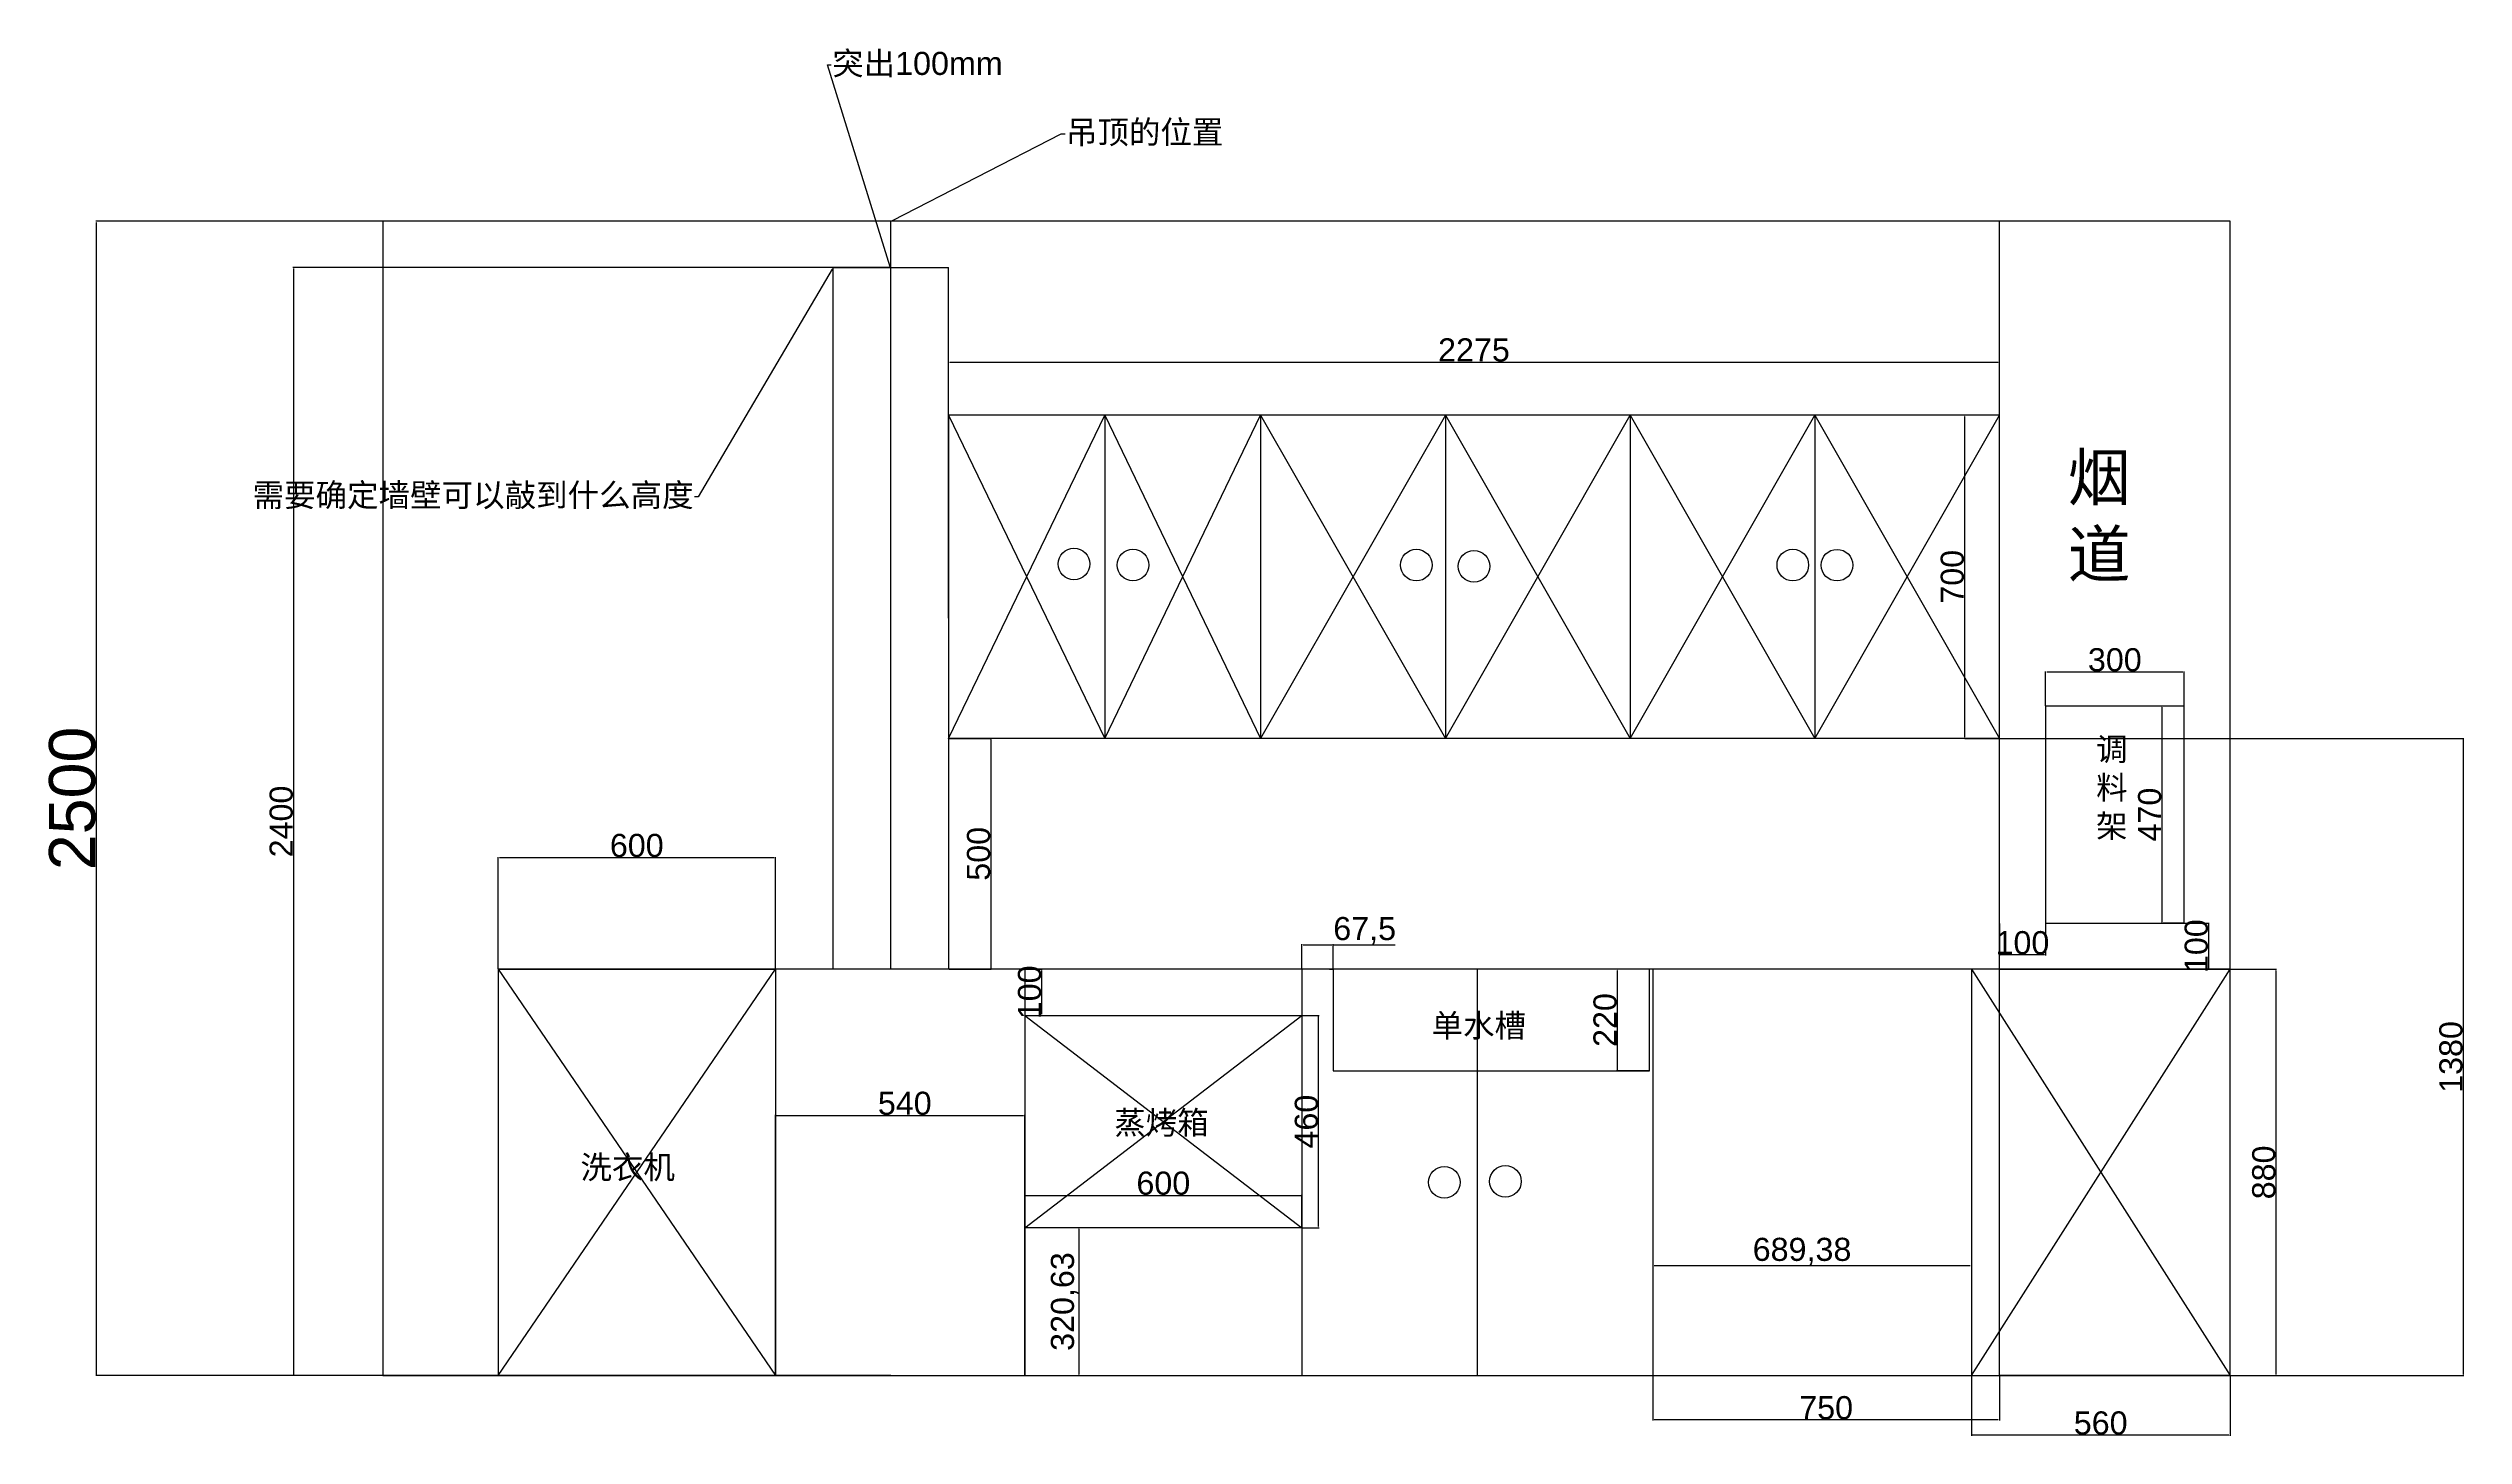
# Model space of a CAD drawing. Header units: millimetres. Extents: x 331 to 9408, y 609 to 8901.
# Drawn here: x 331 to 5561, y 5896 to 8901 of the extents above; entities that cross this region are included whole.
import ezdxf
from ezdxf import colors
from ezdxf.entities.mleader import LeaderData, LeaderLine
from ezdxf.math import Vec2, Vec3

# ---------------------------------------------------------------- set-up
doc = ezdxf.new("R2010")
doc.units = ezdxf.units.MM
doc.styles.get("Standard").update_dxf_attribs({"font": 'arial.ttf'})
doc.styles.add('厨房样式', font='arialbd.ttf', dxfattribs={"height": 50})
doc.dimstyles.new('ISO-25', dxfattribs={"dimtxt": 2.5, "dimasz": 2.5, "dimexe": 1.25, "dimexo": 0.625, "dimtad": 1, "dimtxsty": 'Standard', "dimcen": 2.5, "dimadec": 0, "dimazin": 0, "dimtfac": 1, "dimtmove": 0, "dimatfit": 3, "dimfxl": 1, "dimarcsym": 0})

# ---------------------------------------------------------------- blocks, each defined once
blk = doc.blocks.new('*D26')
at = {"color": 0, "lineweight": -2, "transparency": 16777216}
for p, q in [((5056.1, 6906.2), (5155.5, 6906.2)), ((5154.3, 6903.7), (5154.3, 6028.7)), ((5056.1, 6026.2), (5155.5, 6026.2))]:
    blk.add_line(p, q, dxfattribs=at)
at = {"color": 0, "transparency": 16777216}
for points in [[(5153.9, 6903.7), (5154.7, 6903.7), (5154.3, 6906.2)], [(5153.9, 6028.7), (5154.7, 6028.7), (5154.3, 6026.2)]]:
    blk.add_solid(points, dxfattribs=at)
at = {"layer": 'Defpoints', "color": 0, "transparency": 16777216}
for p in [(5055.4, 6906.2), (5055.4, 6026.2), (5154.3, 6026.2)]:
    blk.add_point(p, dxfattribs=at)
at = {"color": 0, "transparency": 16777216, "insert": (5128.1, 6466.2), "char_height": 2.5, "attachment_point": 5, "rotation": 90}
blk.add_mtext('{\\H20x;880}', dxfattribs=at)
blk = doc.blocks.new('*D41')
at = {"color": 0, "lineweight": -2, "transparency": 16777216}
for p, q in [((4494.8, 6025.6), (4494.8, 5895.9)), ((5054.8, 6025.6), (5054.8, 5895.9)), ((5052.3, 5897.2), (4497.3, 5897.2))]:
    blk.add_line(p, q, dxfattribs=at)
at = {"color": 0, "transparency": 16777216}
for points in [[(4497.3, 5897.6), (4497.3, 5896.8), (4494.8, 5897.2)], [(5052.3, 5897.6), (5052.3, 5896.8), (5054.8, 5897.2)]]:
    blk.add_solid(points, dxfattribs=at)
at = {"layer": 'Defpoints', "color": 0, "transparency": 16777216}
for p in [(4494.8, 6026.2), (5054.8, 6026.2), (4494.8, 5897.2)]:
    blk.add_point(p, dxfattribs=at)
at = {"color": 0, "transparency": 16777216, "insert": (4774.8, 5923.3), "char_height": 2.5, "attachment_point": 5}
blk.add_mtext('{\\H20x;560}', dxfattribs=at)
blk = doc.blocks.new('*D43')
at = {"color": 0, "lineweight": -2, "transparency": 16777216}
for p, q in [((2446.1, 6906.2), (2483.4, 6906.2)), ((2482.1, 6808.7), (2482.1, 6903.7)), ((2446.1, 6806.2), (2483.4, 6806.2))]:
    blk.add_line(p, q, dxfattribs=at)
at = {"color": 0, "transparency": 16777216}
for points in [[(2481.7, 6903.7), (2482.5, 6903.7), (2482.1, 6906.2)], [(2481.7, 6808.7), (2482.5, 6808.7), (2482.1, 6806.2)]]:
    blk.add_solid(points, dxfattribs=at)
at = {"layer": 'Defpoints', "color": 0, "transparency": 16777216}
for p in [(2445.4, 6906.2), (2482.1, 6906.2), (2445.4, 6806.2)]:
    blk.add_point(p, dxfattribs=at)
at = {"color": 0, "transparency": 16777216, "insert": (2456, 6856.2), "char_height": 2.5, "attachment_point": 5, "rotation": 90}
blk.add_mtext('{\\H20x;100}', dxfattribs=at)
blk = doc.blocks.new('*D44')
at = {"color": 0, "lineweight": -2, "transparency": 16777216}
for p, q in [((3046.1, 6806.2), (3082.7, 6806.2)), ((3081.4, 6348.7), (3081.4, 6803.7)), ((3046.1, 6346.2), (3082.7, 6346.2))]:
    blk.add_line(p, q, dxfattribs=at)
at = {"color": 0, "transparency": 16777216}
for points in [[(3081, 6803.7), (3081.8, 6803.7), (3081.4, 6806.2)], [(3081, 6348.7), (3081.8, 6348.7), (3081.4, 6346.2)]]:
    blk.add_solid(points, dxfattribs=at)
at = {"layer": 'Defpoints', "color": 0, "transparency": 16777216}
for p in [(3045.4, 6806.2), (3081.4, 6806.2), (3045.4, 6346.2)]:
    blk.add_point(p, dxfattribs=at)
at = {"color": 0, "transparency": 16777216, "insert": (3055.3, 6576.2), "char_height": 2.5, "attachment_point": 5, "rotation": 90}
blk.add_mtext('{\\H20x;460}', dxfattribs=at)
blk = doc.blocks.new('*D45')
at = {"color": 0, "lineweight": -2, "transparency": 16777216}
for p, q in [((3045.4, 6906.8), (3045.4, 6960.3)), ((3047.9, 6959), (3110.4, 6959)), ((3112.9, 6906.8), (3112.9, 6960.3)), ((3112.9, 6959), (3247.2, 6959))]:
    blk.add_line(p, q, dxfattribs=at)
at = {"color": 0, "transparency": 16777216}
for points in [[(3047.9, 6959.4), (3047.9, 6958.6), (3045.4, 6959)], [(3110.4, 6959.4), (3110.4, 6958.6), (3112.9, 6959)]]:
    blk.add_solid(points, dxfattribs=at)
at = {"layer": 'Defpoints', "color": 0, "transparency": 16777216}
for p in [(3112.9, 6959), (3045.4, 6906.2), (3112.9, 6906.2)]:
    blk.add_point(p, dxfattribs=at)
at = {"color": 0, "transparency": 16777216, "insert": (3181.3, 6989.7), "char_height": 2.5, "attachment_point": 5}
blk.add_mtext('{\\H20x;67,5}', dxfattribs=at)
blk = doc.blocks.new('*D46')
at = {"color": 0, "lineweight": -2, "transparency": 16777216}
for p, q in [((2445.4, 6346.8), (2445.4, 6417.7)), ((2447.9, 6416.5), (3042.9, 6416.5)), ((3045.4, 6346.8), (3045.4, 6417.7))]:
    blk.add_line(p, q, dxfattribs=at)
at = {"color": 0, "transparency": 16777216}
for points in [[(2447.9, 6416.9), (2447.9, 6416.1), (2445.4, 6416.5)], [(3042.9, 6416.9), (3042.9, 6416.1), (3045.4, 6416.5)]]:
    blk.add_solid(points, dxfattribs=at)
at = {"layer": 'Defpoints', "color": 0, "transparency": 16777216}
for p in [(3045.4, 6416.5), (2445.4, 6346.2), (3045.4, 6346.2)]:
    blk.add_point(p, dxfattribs=at)
at = {"color": 0, "transparency": 16777216, "insert": (2745.4, 6442.6), "char_height": 2.5, "attachment_point": 5}
blk.add_mtext('{\\H20x;600}', dxfattribs=at)
blk = doc.blocks.new('*D47')
at = {"color": 0, "lineweight": -2, "transparency": 16777216}
for p, q in [((2446.1, 6346.8), (2563.6, 6346.8)), ((2562.3, 6344.3), (2562.3, 6028.7)), ((2446.1, 6026.2), (2563.6, 6026.2))]:
    blk.add_line(p, q, dxfattribs=at)
at = {"color": 0, "transparency": 16777216}
for points in [[(2561.9, 6344.3), (2562.7, 6344.3), (2562.3, 6346.8)], [(2561.9, 6028.7), (2562.7, 6028.7), (2562.3, 6026.2)]]:
    blk.add_solid(points, dxfattribs=at)
at = {"layer": 'Defpoints', "color": 0, "transparency": 16777216}
for p in [(2445.4, 6346.8), (2445.4, 6026.2), (2562.3, 6026.2)]:
    blk.add_point(p, dxfattribs=at)
at = {"color": 0, "transparency": 16777216, "insert": (2531.6, 6186.5), "char_height": 2.5, "attachment_point": 5, "rotation": 90}
blk.add_mtext('{\\H20x;320,63}', dxfattribs=at)
blk = doc.blocks.new('*D48')
at = {"color": 0, "lineweight": -2, "transparency": 16777216}
for p, q in [((1054.8, 8526.2), (434, 8526.2)), ((435.2, 8523.7), (435.2, 6028.7)), ((1054.8, 6026.2), (434, 6026.2))]:
    blk.add_line(p, q, dxfattribs=at)
at = {"color": 0, "transparency": 16777216}
for points in [[(434.8, 8523.7), (435.6, 8523.7), (435.2, 8526.2)], [(434.8, 6028.7), (435.6, 6028.7), (435.2, 6026.2)]]:
    blk.add_solid(points, dxfattribs=at)
at = {"layer": 'Defpoints', "color": 0, "transparency": 16777216}
for p in [(1055.4, 8526.2), (435.2, 6026.2), (1055.4, 6026.2)]:
    blk.add_point(p, dxfattribs=at)
at = {"color": 0, "transparency": 16777216, "insert": (383.5, 7276.2), "char_height": 2.5, "attachment_point": 5, "rotation": 90}
blk.add_mtext('{\\H40x;2500}', dxfattribs=at)
blk = doc.blocks.new('*D50')
at = {"color": 0, "lineweight": -2, "transparency": 16777216}
for p, q in [((2154.8, 8426.2), (860.7, 8426.2)), ((861.9, 8423.7), (861.9, 6028.7)), ((2094.3, 6026.2), (860.7, 6026.2))]:
    blk.add_line(p, q, dxfattribs=at)
at = {"color": 0, "transparency": 16777216}
for points in [[(861.5, 8423.7), (862.3, 8423.7), (861.9, 8426.2)], [(861.5, 6028.7), (862.3, 6028.7), (861.9, 6026.2)]]:
    blk.add_solid(points, dxfattribs=at)
at = {"layer": 'Defpoints', "color": 0, "transparency": 16777216}
for p in [(2155.4, 8426.2), (861.9, 6026.2), (2094.9, 6026.2)]:
    blk.add_point(p, dxfattribs=at)
at = {"color": 0, "transparency": 16777216, "insert": (835.8, 7226.2), "char_height": 2.5, "attachment_point": 5, "rotation": 90}
blk.add_mtext('{\\H20x;2400}', dxfattribs=at)
blk = doc.blocks.new('*D63')
at = {"color": 0, "lineweight": -2, "transparency": 16777216}
for p, q in [((2280.4, 8106.8), (2280.4, 8222.4)), ((2282.9, 8221.1), (4552.9, 8221.1)), ((4555.4, 8106.8), (4555.4, 8222.4))]:
    blk.add_line(p, q, dxfattribs=at)
at = {"color": 0, "transparency": 16777216}
for points in [[(2282.9, 8221.5), (2282.9, 8220.7), (2280.4, 8221.1)], [(4552.9, 8221.5), (4552.9, 8220.7), (4555.4, 8221.1)]]:
    blk.add_solid(points, dxfattribs=at)
at = {"layer": 'Defpoints', "color": 0, "transparency": 16777216}
for p in [(4555.4, 8221.1), (2280.4, 8106.2), (4555.4, 8106.2)]:
    blk.add_point(p, dxfattribs=at)
at = {"color": 0, "transparency": 16777216, "insert": (3417.9, 8247.3), "char_height": 2.5, "attachment_point": 5}
blk.add_mtext('{\\H20x;2275}', dxfattribs=at)
blk = doc.blocks.new('*D64')
at = {"color": 0, "lineweight": -2, "transparency": 16777216}
for p, q in [((4554.8, 8106.2), (4478.7, 8106.2)), ((4479.9, 8103.7), (4479.9, 7408.7)), ((4554.8, 7406.2), (4478.7, 7406.2))]:
    blk.add_line(p, q, dxfattribs=at)
at = {"color": 0, "transparency": 16777216}
for points in [[(4479.5, 8103.7), (4480.4, 8103.7), (4479.9, 8106.2)], [(4479.5, 7408.7), (4480.4, 7408.7), (4479.9, 7406.2)]]:
    blk.add_solid(points, dxfattribs=at)
at = {"layer": 'Defpoints', "color": 0, "transparency": 16777216}
for p in [(4555.4, 8106.2), (4479.9, 7406.2), (4555.4, 7406.2)]:
    blk.add_point(p, dxfattribs=at)
at = {"color": 0, "transparency": 16777216, "insert": (4453.8, 7756.2), "char_height": 2.5, "attachment_point": 5, "rotation": 90}
blk.add_mtext('{\\H20x;700}', dxfattribs=at)
blk = doc.blocks.new('*D65')
at = {"color": 0, "lineweight": -2, "transparency": 16777216}
for p, q in [((1305.4, 6906.8), (1305.4, 7149.1)), ((1307.9, 7147.9), (1902.9, 7147.9)), ((1905.4, 6906.8), (1905.4, 7149.1))]:
    blk.add_line(p, q, dxfattribs=at)
at = {"color": 0, "transparency": 16777216}
for points in [[(1307.9, 7148.3), (1307.9, 7147.5), (1305.4, 7147.9)], [(1902.9, 7148.3), (1902.9, 7147.5), (1905.4, 7147.9)]]:
    blk.add_solid(points, dxfattribs=at)
at = {"layer": 'Defpoints', "color": 0, "transparency": 16777216}
for p in [(1905.4, 7147.9), (1305.4, 6906.2), (1905.4, 6906.2)]:
    blk.add_point(p, dxfattribs=at)
at = {"color": 0, "transparency": 16777216, "insert": (1605.4, 7174), "char_height": 2.5, "attachment_point": 5}
blk.add_mtext('{\\H20x;600}', dxfattribs=at)
blk = doc.blocks.new('*D66')
at = {"color": 0, "lineweight": -2, "transparency": 16777216}
for p, q in [((1905.4, 6026.8), (1905.4, 6590.7)), ((1907.9, 6589.5), (2442.9, 6589.5)), ((2445.4, 6026.8), (2445.4, 6590.7))]:
    blk.add_line(p, q, dxfattribs=at)
at = {"color": 0, "transparency": 16777216}
for points in [[(1907.9, 6589.9), (1907.9, 6589.1), (1905.4, 6589.5)], [(2442.9, 6589.9), (2442.9, 6589.1), (2445.4, 6589.5)]]:
    blk.add_solid(points, dxfattribs=at)
at = {"layer": 'Defpoints', "color": 0, "transparency": 16777216}
for p in [(2445.4, 6589.5), (1905.4, 6026.2), (2445.4, 6026.2)]:
    blk.add_point(p, dxfattribs=at)
at = {"color": 0, "transparency": 16777216, "insert": (2185.6, 6615.6), "char_height": 2.5, "attachment_point": 5}
blk.add_mtext('{\\H20x;540}', dxfattribs=at)
blk = doc.blocks.new('*D69')
at = {"color": 0, "lineweight": -2, "transparency": 16777216}
for p, q in [((4956.1, 7006.2), (5009.4, 7006.2)), ((5008.1, 7003.7), (5008.1, 6908.7)), ((4956.1, 6906.2), (5009.4, 6906.2))]:
    blk.add_line(p, q, dxfattribs=at)
at = {"color": 0, "transparency": 16777216}
for points in [[(5007.7, 7003.7), (5008.5, 7003.7), (5008.1, 7006.2)], [(5007.7, 6908.7), (5008.5, 6908.7), (5008.1, 6906.2)]]:
    blk.add_solid(points, dxfattribs=at)
at = {"layer": 'Defpoints', "color": 0, "transparency": 16777216}
for p in [(4955.4, 7006.2), (4955.4, 6906.2), (5008.1, 6906.2)]:
    blk.add_point(p, dxfattribs=at)
at = {"color": 0, "transparency": 16777216, "insert": (4982, 6956.2), "char_height": 2.5, "attachment_point": 5, "rotation": 90}
blk.add_mtext('{\\H20x;100}', dxfattribs=at)
blk = doc.blocks.new('*D70')
at = {"color": 0, "lineweight": -2, "transparency": 16777216}
for p, q in [((4655.4, 7476.8), (4655.4, 7551.3)), ((4657.9, 7550), (4952.9, 7550)), ((4955.4, 7476.8), (4955.4, 7551.3))]:
    blk.add_line(p, q, dxfattribs=at)
at = {"color": 0, "transparency": 16777216}
for points in [[(4657.9, 7550.4), (4657.9, 7549.6), (4655.4, 7550)], [(4952.9, 7550.4), (4952.9, 7549.6), (4955.4, 7550)]]:
    blk.add_solid(points, dxfattribs=at)
at = {"layer": 'Defpoints', "color": 0, "transparency": 16777216}
for p in [(4955.4, 7550), (4655.4, 7476.2), (4955.4, 7476.2)]:
    blk.add_point(p, dxfattribs=at)
at = {"color": 0, "transparency": 16777216, "insert": (4805.4, 7576.2), "char_height": 2.5, "attachment_point": 5}
blk.add_mtext('{\\H20x;300}', dxfattribs=at)
blk = doc.blocks.new('*D71')
at = {"color": 0, "lineweight": -2, "transparency": 16777216}
for p, q in [((4954.8, 7476.2), (4905.9, 7476.2)), ((4907.2, 7473.7), (4907.2, 7008.7)), ((4954.8, 7006.2), (4905.9, 7006.2))]:
    blk.add_line(p, q, dxfattribs=at)
at = {"color": 0, "transparency": 16777216}
for points in [[(4906.8, 7473.7), (4907.6, 7473.7), (4907.2, 7476.2)], [(4906.8, 7008.7), (4907.6, 7008.7), (4907.2, 7006.2)]]:
    blk.add_solid(points, dxfattribs=at)
at = {"layer": 'Defpoints', "color": 0, "transparency": 16777216}
for p in [(4955.4, 7476.2), (4907.2, 7006.2), (4955.4, 7006.2)]:
    blk.add_point(p, dxfattribs=at)
at = {"color": 0, "transparency": 16777216, "insert": (4881, 7241.2), "char_height": 2.5, "attachment_point": 5, "rotation": 90}
blk.add_mtext('{\\H20x;470}', dxfattribs=at)
blk = doc.blocks.new('*D72')
at = {"color": 0, "lineweight": -2, "transparency": 16777216}
for p, q in [((4555.4, 7005.6), (4555.4, 6936)), ((4655.4, 7005.6), (4655.4, 6936)), ((4652.9, 6937.3), (4557.9, 6937.3))]:
    blk.add_line(p, q, dxfattribs=at)
at = {"color": 0, "transparency": 16777216}
for points in [[(4557.9, 6937.7), (4557.9, 6936.9), (4555.4, 6937.3)], [(4652.9, 6937.7), (4652.9, 6936.9), (4655.4, 6937.3)]]:
    blk.add_solid(points, dxfattribs=at)
at = {"layer": 'Defpoints', "color": 0, "transparency": 16777216}
for p in [(4555.4, 7006.2), (4655.4, 7006.2), (4555.4, 6937.3)]:
    blk.add_point(p, dxfattribs=at)
at = {"color": 0, "transparency": 16777216, "insert": (4605.4, 6963.4), "char_height": 2.5, "attachment_point": 5}
blk.add_mtext('{\\H20x;100}', dxfattribs=at)
blk = doc.blocks.new('*D95')
at = {"color": 0, "lineweight": -2, "transparency": 16777216}
for p, q in [((3797.3, 6906.2), (3726.8, 6906.2)), ((3728, 6903.7), (3728, 6688.7)), ((3797.3, 6686.2), (3726.8, 6686.2))]:
    blk.add_line(p, q, dxfattribs=at)
at = {"color": 0, "transparency": 16777216}
for points in [[(3727.6, 6903.7), (3728.4, 6903.7), (3728, 6906.2)], [(3727.6, 6688.7), (3728.4, 6688.7), (3728, 6686.2)]]:
    blk.add_solid(points, dxfattribs=at)
at = {"layer": 'Defpoints', "color": 0, "transparency": 16777216}
for p in [(3797.9, 6906.2), (3728, 6686.2), (3797.9, 6686.2)]:
    blk.add_point(p, dxfattribs=at)
at = {"color": 0, "transparency": 16777216, "insert": (3701.9, 6796.2), "char_height": 2.5, "attachment_point": 5, "rotation": 90}
blk.add_mtext('{\\H20x;220}', dxfattribs=at)
blk = doc.blocks.new('*D96')
at = {"color": 0, "lineweight": -2, "transparency": 16777216}
for p, q in [((4480.6, 7406.2), (5560.7, 7406.2)), ((5559.5, 7403.7), (5559.5, 6028.7)), ((4480.6, 6026.2), (5560.7, 6026.2))]:
    blk.add_line(p, q, dxfattribs=at)
at = {"color": 0, "transparency": 16777216}
for points in [[(5559.1, 7403.7), (5559.9, 7403.7), (5559.5, 7406.2)], [(5559.1, 6028.7), (5559.9, 6028.7), (5559.5, 6026.2)]]:
    blk.add_solid(points, dxfattribs=at)
at = {"layer": 'Defpoints', "color": 0, "transparency": 16777216}
for p in [(4479.9, 7406.2), (4479.9, 6026.2), (5559.5, 6026.2)]:
    blk.add_point(p, dxfattribs=at)
at = {"color": 0, "transparency": 16777216, "insert": (5533.3, 6716.2), "char_height": 2.5, "attachment_point": 5, "rotation": 90}
blk.add_mtext('{\\H20x;1380}', dxfattribs=at)
blk = doc.blocks.new('*D97')
at = {"color": 0, "lineweight": -2, "transparency": 16777216}
for p, q in [((2281.1, 7406.2), (2373, 7406.2)), ((2371.7, 7403.7), (2371.7, 6908.7)), ((2281.7, 6906.2), (2373, 6906.2))]:
    blk.add_line(p, q, dxfattribs=at)
at = {"color": 0, "transparency": 16777216}
for points in [[(2371.3, 7403.7), (2372.2, 7403.7), (2371.7, 7406.2)], [(2371.3, 6908.7), (2372.2, 6908.7), (2371.7, 6906.2)]]:
    blk.add_solid(points, dxfattribs=at)
at = {"layer": 'Defpoints', "color": 0, "transparency": 16777216}
for p in [(2280.4, 7406.2), (2281.1, 6906.2), (2371.7, 6906.2)]:
    blk.add_point(p, dxfattribs=at)
at = {"color": 0, "transparency": 16777216, "insert": (2345.6, 7156.2), "char_height": 2.5, "attachment_point": 5, "rotation": 90}
blk.add_mtext('{\\H20x;500}', dxfattribs=at)
blk = doc.blocks.new('*D98')
at = {"color": 0, "lineweight": -2, "transparency": 16777216}
for p, q in [((3805.4, 6905.6), (3805.4, 6262.9)), ((4494.8, 6905.6), (4494.8, 6262.9)), ((4492.3, 6264.2), (3807.9, 6264.2))]:
    blk.add_line(p, q, dxfattribs=at)
at = {"color": 0, "transparency": 16777216}
for points in [[(3807.9, 6264.6), (3807.9, 6263.8), (3805.4, 6264.2)], [(4492.3, 6264.6), (4492.3, 6263.8), (4494.8, 6264.2)]]:
    blk.add_solid(points, dxfattribs=at)
at = {"layer": 'Defpoints', "color": 0, "transparency": 16777216}
for p in [(3805.4, 6906.2), (4494.8, 6906.2), (3805.4, 6264.2)]:
    blk.add_point(p, dxfattribs=at)
at = {"color": 0, "transparency": 16777216, "insert": (4128.2, 6294.9), "char_height": 2.5, "attachment_point": 5}
blk.add_mtext('{\\H20x;689,38}', dxfattribs=at)
blk = doc.blocks.new('*D99')
at = {"color": 0, "lineweight": -2, "transparency": 16777216}
for p, q in [((3805.4, 6025.6), (3805.4, 5928.9)), ((4555.4, 6025.6), (4555.4, 5928.9)), ((4552.9, 5930.1), (3807.9, 5930.1))]:
    blk.add_line(p, q, dxfattribs=at)
at = {"color": 0, "transparency": 16777216}
for points in [[(3807.9, 5930.5), (3807.9, 5929.7), (3805.4, 5930.1)], [(4552.9, 5930.5), (4552.9, 5929.7), (4555.4, 5930.1)]]:
    blk.add_solid(points, dxfattribs=at)
at = {"layer": 'Defpoints', "color": 0, "transparency": 16777216}
for p in [(3805.4, 6026.2), (4555.4, 6026.2), (3805.4, 5930.1)]:
    blk.add_point(p, dxfattribs=at)
at = {"color": 0, "transparency": 16777216, "insert": (4180.4, 5956.3), "char_height": 2.5, "attachment_point": 5}
blk.add_mtext('{\\H20x;750}', dxfattribs=at)

msp = doc.modelspace()

# ---------------------------------------------------------------- linework, layer by layer
for p, q in [((1055.447, 8526.213), (1055.447, 6026.213)), ((5055.447, 8526.213), (1055.447, 8526.213)), ((4555.447, 6026.213), (4555.447, 8526.213)), ((5055.447, 6026.213), (5055.447, 8526.213)), ((4555.447, 8106.213), (2280.447, 8106.213)), ((2280.447, 8106.213), (2280.447, 7406.213)), ((2280.447, 8106.213), (2619.072, 7406.213)), ((2280.447, 7406.213), (2619.072, 8106.213)), ((2956.072, 8106.213), (2619.072, 8106.213)), ((2619.072, 8106.213), (2619.072, 7406.213)), ((2619.072, 8106.213), (2956.072, 7406.213)), ((2619.072, 7406.213), (2956.072, 8106.213)), ((3356.072, 8106.213), (2956.072, 8106.213)), ((2956.072, 8106.213), (2956.072, 7406.213)), ((2956.072, 8106.213), (3356.072, 7406.213)), ((3356.072, 8106.213), (2956.072, 7406.213)), ((2956.072, 8106.213), (2956.072, 7756.213)), ((3756.072, 8106.213), (3356.072, 8106.213)), ((3356.072, 8106.213), (3356.072, 7406.213)), ((3356.072, 8106.213), (3756.072, 7406.213)), ((3356.072, 7406.213), (3756.072, 8106.213)), ((4156.072, 8106.213), (3756.072, 8106.213)), ((3756.072, 8106.213), (3756.072, 7406.213)), ((3756.072, 8106.213), (4156.072, 7406.213)), ((3756.072, 7406.213), (4156.072, 8106.213)), ((4556.072, 8106.213), (4156.072, 8106.213)), ((4156.072, 8106.213), (4156.072, 7406.213)), ((4156.072, 8106.213), (4556.072, 7406.213)), ((4156.072, 7406.213), (4555.447, 8106.213)), ((4555.447, 7406.213), (4555.447, 8106.213)), ((4955.447, 7476.213), (4655.447, 7476.213)), ((4655.447, 7476.213), (4655.447, 7006.213)), ((4955.447, 7006.213), (4955.447, 7476.213)), ((4555.447, 7406.213), (2280.447, 7406.213)), ((4555.447, 6906.213), (4555.447, 7406.213)), ((4655.447, 7006.213), (4955.447, 7006.213)), ((4555.447, 6906.213), (1305.447, 6906.213)), ((1305.447, 6906.213), (1305.447, 6026.213)), ((1305.447, 6906.213), (1905.447, 6906.213)), ((1305.447, 6906.213), (1905.447, 6026.213)), ((1305.447, 6026.213), (1905.447, 6906.213)), ((1905.447, 6906.213), (1905.447, 6026.213)), ((3045.447, 6906.213), (2445.447, 6906.213)), ((2445.447, 6906.213), (2445.447, 6026.213)), ((2445.447, 6906.213), (2445.447, 6886.213)), ((3105.447, 6906.213), (3045.447, 6906.213)), ((3045.447, 6906.213), (3045.447, 6026.213)), ((3805.447, 6906.213), (3105.447, 6906.213)), ((3105.447, 6906.213), (3107.947, 6906.213)), ((3105.447, 6906.213), (3112.947, 6906.213)), ((3112.947, 6906.213), (3112.947, 6686.213)), ((3805.447, 6906.213), (3125.447, 6906.213)), ((3425.447, 6026.213), (3425.447, 6906.213)), ((3797.947, 6686.213), (3797.947, 6906.213)), ((4555.447, 6906.213), (3805.447, 6906.213)), ((3805.447, 6906.213), (3805.447, 6026.213)), ((5054.822, 6906.213), (4494.822, 6906.213)), ((4494.822, 6906.213), (4494.822, 6026.213)), ((4494.822, 6906.213), (5054.822, 6026.213)), ((4494.822, 6026.213), (5054.822, 6906.213)), ((4555.447, 6906.213), (5055.447, 6906.213)), ((2445.447, 6806.213), (3045.447, 6806.213)), ((2445.447, 6806.213), (3045.447, 6346.213)), ((2445.447, 6346.213), (3045.447, 6806.213)), ((3045.447, 6806.213), (3045.447, 6346.213)), ((3112.947, 6686.213), (3797.947, 6686.213)), ((3045.447, 6346.213), (2445.447, 6346.213)), ((1055.447, 6026.213), (5055.447, 6026.213)), ((2155.447, 6026.213), (2030.447, 6026.213)), ((2155.447, 6026.213), (2280.447, 6026.213)), ((3045.447, 6026.213), (3805.447, 6026.213)), ((5055.447, 6026.213), (4555.447, 6026.213))]:
    msp.add_line(p, q)
at = {"color": 4}
msp.add_line((2155.447, 6906.213), (2155.447, 8526.213), dxfattribs=at)
at = {"color": 5}
for p, q in [((2030.447, 6906.213), (2030.447, 8426.213)), ((2030.447, 8426.213), (2280.447, 8426.213)), ((2281.072, 6906.213), (2280.447, 8426.213))]:
    msp.add_line(p, q, dxfattribs=at)
for centre in [(2551.918, 7784.022), (2679.583, 7781.569), (3293.147, 7781.443), (3417.967, 7778.997), (4108.279, 7781.443), (4204.032, 7781.371), (3353.607, 6444.749), (3486.155, 6446.697)]:
    msp.add_circle(centre, 34.247)

# ---------------------------------------------------------------- texts
at = {"attachment_point": 1, "style": '厨房样式'}
for s, width, heights, insert, char_height in [('{\\fSimSun|b1|i0|c134|p2;烟道}', 151.75289, [0], (4703.281, 8021.976), 100), ('{\\fSimSun|b1|i0|c134|p2;调料架}', 50, [264.682], (4764.864, 7408.009), 50), ('{\\fSimSun|b1|i0|c134|p2;单水槽}', 244.42445, [0], (3326.04, 6809.171), 50), ('{\\fSimSun|b1|i0|c134|p2;蒸烤箱}', 238.23652, [0], (2639.176, 6598.94), 50), ('{\\fSimSun|b1|i0|c134|p2;洗衣机}', 281.36883, [0], (1483.399, 6502.343), 50)]:
    msp.add_mtext_dynamic_manual_height_columns(s, width=width, gutter_width=250, heights=heights, dxfattribs=dict(at, insert=insert, char_height=char_height))

# ---------------------------------------------------------------- dimensions: what is measured, and where the dimension line sits
for base, p1, p2, text, picture, middle in [((435.212, 6026.213), (1055.447, 8526.213), (1055.447, 6026.213), '{\\H40x;<>}', '*D48', (383.529, 7276.213)), ((4907.199, 7006.213), (4955.447, 7476.213), (4955.447, 7006.213), '{\\H20x;<>}', '*D71', (4881.046, 7241.213)), ((3728.016, 6686.213), (3797.947, 6906.213), (3797.947, 6686.213), '{\\H20x;<>}', '*D95', (3701.862, 6796.213)), ((3081.416, 6806.213), (3045.447, 6346.213), (3045.447, 6806.213), '{\\H20x;<>}', '*D44', (3055.262, 6576.213)), ((2562.321015729, 6026.212904989), (2445.447480468, 6346.837904989), (2445.447480468, 6026.212904989), '{\\H20x;<>}', '*D47', (2531.648266752, 6186.525404989))]:
    dim = msp.add_linear_dim(base=base, p1=p1, p2=p2, angle=90, text=text, dimstyle='ISO-25')
    dim.commit()
    dim.dimension.update_dxf_attribs({"geometry": picture, "text_midpoint": middle})
for base, p1, p2, picture, middle in [((861.93, 6026.213), (2155.447, 8426.213), (2094.875, 6026.213), '*D50', (861.93, 7226.213)), ((4479.946, 7406.213), (4555.447, 8106.213), (4555.447, 7406.213), '*D64', (4479.946, 7756.213)), ((2371.736, 6906.213), (2280.447, 7406.213), (2281.072, 6906.213), '*D97', (2371.736, 7156.213)), ((5559.484, 6026.213), (4479.946, 7406.213), (4479.946, 6026.213), '*D96', (5559.484, 6716.213)), ((5008.107, 6906.213), (4955.447, 7006.213), (4955.447, 6906.213), '*D69', (5008.107, 6956.213)), ((2482.111, 6906.213), (2445.447, 6806.213), (2445.447, 6906.213), '*D43', (2482.111, 6856.213)), ((5154.284, 6026.213), (5055.447, 6906.213), (5055.447, 6026.213), '*D26', (5154.284, 6466.213))]:
    dim = msp.add_linear_dim(base=base, p1=p1, p2=p2, angle=90, text='{\\H20x;<>}', dimstyle='ISO-25')
    dim.commit()
    dim.dimension.update_dxf_attribs({"geometry": picture, "text_midpoint": middle, "dimtype": 160})
for base, p1, p2, picture, middle in [((4555.447, 8221.11), (2280.447, 8106.213), (4555.447, 8106.213), '*D63', (3417.947, 8221.11)), ((4555.447, 6937.283), (4655.447, 7006.213), (4555.447, 7006.213), '*D72', (4605.447, 6937.283)), ((3805.447480468, 6264.196074456), (4494.822480468, 6906.212904989), (3805.447480468, 6906.212904989), '*D98', (4128.227211957, 6264.196074456)), ((2445.447, 6589.496), (1905.447, 6026.213), (2445.447, 6026.213), '*D66', (2185.585, 6589.496))]:
    dim = msp.add_linear_dim(base=base, p1=p1, p2=p2, text='{\\H20x;<>}', dimstyle='ISO-25')
    dim.commit()
    dim.dimension.update_dxf_attribs({"geometry": picture, "text_midpoint": middle, "dimtype": 160})
for base, p1, p2, picture, middle in [((4955.447, 7550), (4655.447, 7476.213), (4955.447, 7476.213), '*D70', (4805.447, 7576.171)), ((1905.447, 7147.874), (1305.447, 6906.213), (1905.447, 6906.213), '*D65', (1605.447, 7174.027)), ((3112.947, 6959.005), (3045.447, 6906.213), (3112.947, 6906.213), '*D45', (3181.335, 6989.678)), ((3045.447, 6416.472), (2445.447, 6346.213), (3045.447, 6346.213), '*D46', (2745.447, 6442.626)), ((3805.447, 5930.101), (4555.447, 6026.213), (3805.447, 6026.213), '*D99', (4180.447, 5956.255)), ((4494.822, 5897.175), (5054.822, 6026.213), (4494.822, 6026.213), '*D41', (4774.822, 5923.329))]:
    dim = msp.add_linear_dim(base=base, p1=p1, p2=p2, text='{\\H20x;<>}', dimstyle='ISO-25')
    dim.commit()
    dim.dimension.update_dxf_attribs({"geometry": picture, "text_midpoint": middle})

# ---------------------------------------------------------------- leaders
ml = msp.add_multileader_mtext('Standard')
ml.set_content('{\\fSimSun|b0|i0|c134|p2;突出}100mm', color=256)
ml.set_leader_properties()
ml.build(insert=Vec2(0, 0))
ctx = ml.context
ctx.base_point, ctx.char_height, ctx.plane_origin = Vec3(2026.354, 8865.13), 50, Vec3(1873.241, 9070.662)
notes = []
notes.append((ctx, [(0, (1, 1, 0), (2018.354, 8865.13), (1, 0), 8, [(0, [(2154.822, 8423.713)], 0, [])])]))
ctx.mtext.insert, ctx.mtext.flow_direction = Vec3(2028.354, 8893.063), 5
ml = msp.add_multileader_mtext('Standard')
ml.set_content('{\\fSimSun|b0|i0|c134|p2;吊顶的位置}', color=256)
ml.set_leader_properties()
ml.build(insert=Vec2(0, 0))
ctx = ml.context
ctx.base_point, ctx.char_height, ctx.plane_origin = Vec3(2532.512, 8715.567), 50, Vec3(2155.447, 8526.213)
notes.append((ctx, [(0, (1, 1, 0), (2524.512, 8715.567), (1, 0), 8, [(0, [(2155.447, 8526.213)], 0, [])])]))
ctx.mtext.insert, ctx.mtext.flow_direction = Vec3(2534.512, 8744.198), 5
ml = msp.add_multileader_mtext('Standard')
ml.set_content('{\\fSimSun|b0|i0|c134|p2;需要确定墙壁可以敲到什么高度}', color=256)
ml.set_leader_properties()
ml.build(insert=Vec2(0, 0))
ctx = ml.context
ctx.base_point, ctx.char_height, ctx.plane_origin = Vec3(736.154, 7929.527), 50, Vec3(2030.447, 8426.213)
ctx.text_align_type = 2
notes.append((ctx, [(0, (1, 1, 0), (1738.377, 7929.527), (-1, 0), 8, [(0, [(2030.447, 8426.213)], 0, [])])]))
ctx.mtext.insert, ctx.mtext.alignment, ctx.mtext.flow_direction = Vec3(1728.377, 7958.159), 3, 5
for ctx, leaders in notes:
    for number, flags, end, landing, length, lines in leaders:
        leader = LeaderData()
        leader.index, (leader.has_last_leader_line, leader.has_dogleg_vector, leader.attachment_direction) = number, flags
        leader.last_leader_point, leader.dogleg_vector, leader.dogleg_length = Vec3(end), Vec3(landing), length
        for number, points, colour, breaks in lines:
            line = LeaderLine()
            line.index, line.vertices, line.color, line.breaks = number, Vec3.list(points), colors.encode_raw_color(colour), breaks
            leader.lines.append(line)
        ctx.leaders.append(leader)

doc.saveas('drawing.dxf')
